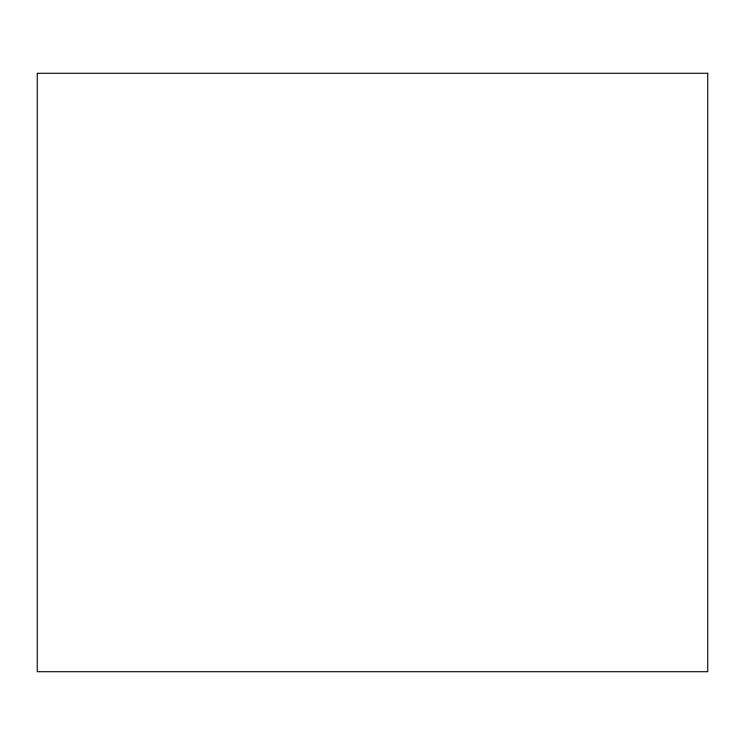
<?xml version="1.0" encoding="UTF-8"?>
<svg xmlns="http://www.w3.org/2000/svg" width="745" height="745" viewBox="0 0 745 745"><rect width="100%" height="100%" fill="white"/><g stroke="black" fill="none" stroke-linecap="round" stroke-linejoin="round"><path stroke-width="1.12" d="M707.75 73.289L37.25 73.289L37.25 671.711L707.75 671.711L707.75 73.289"/></g></svg>
